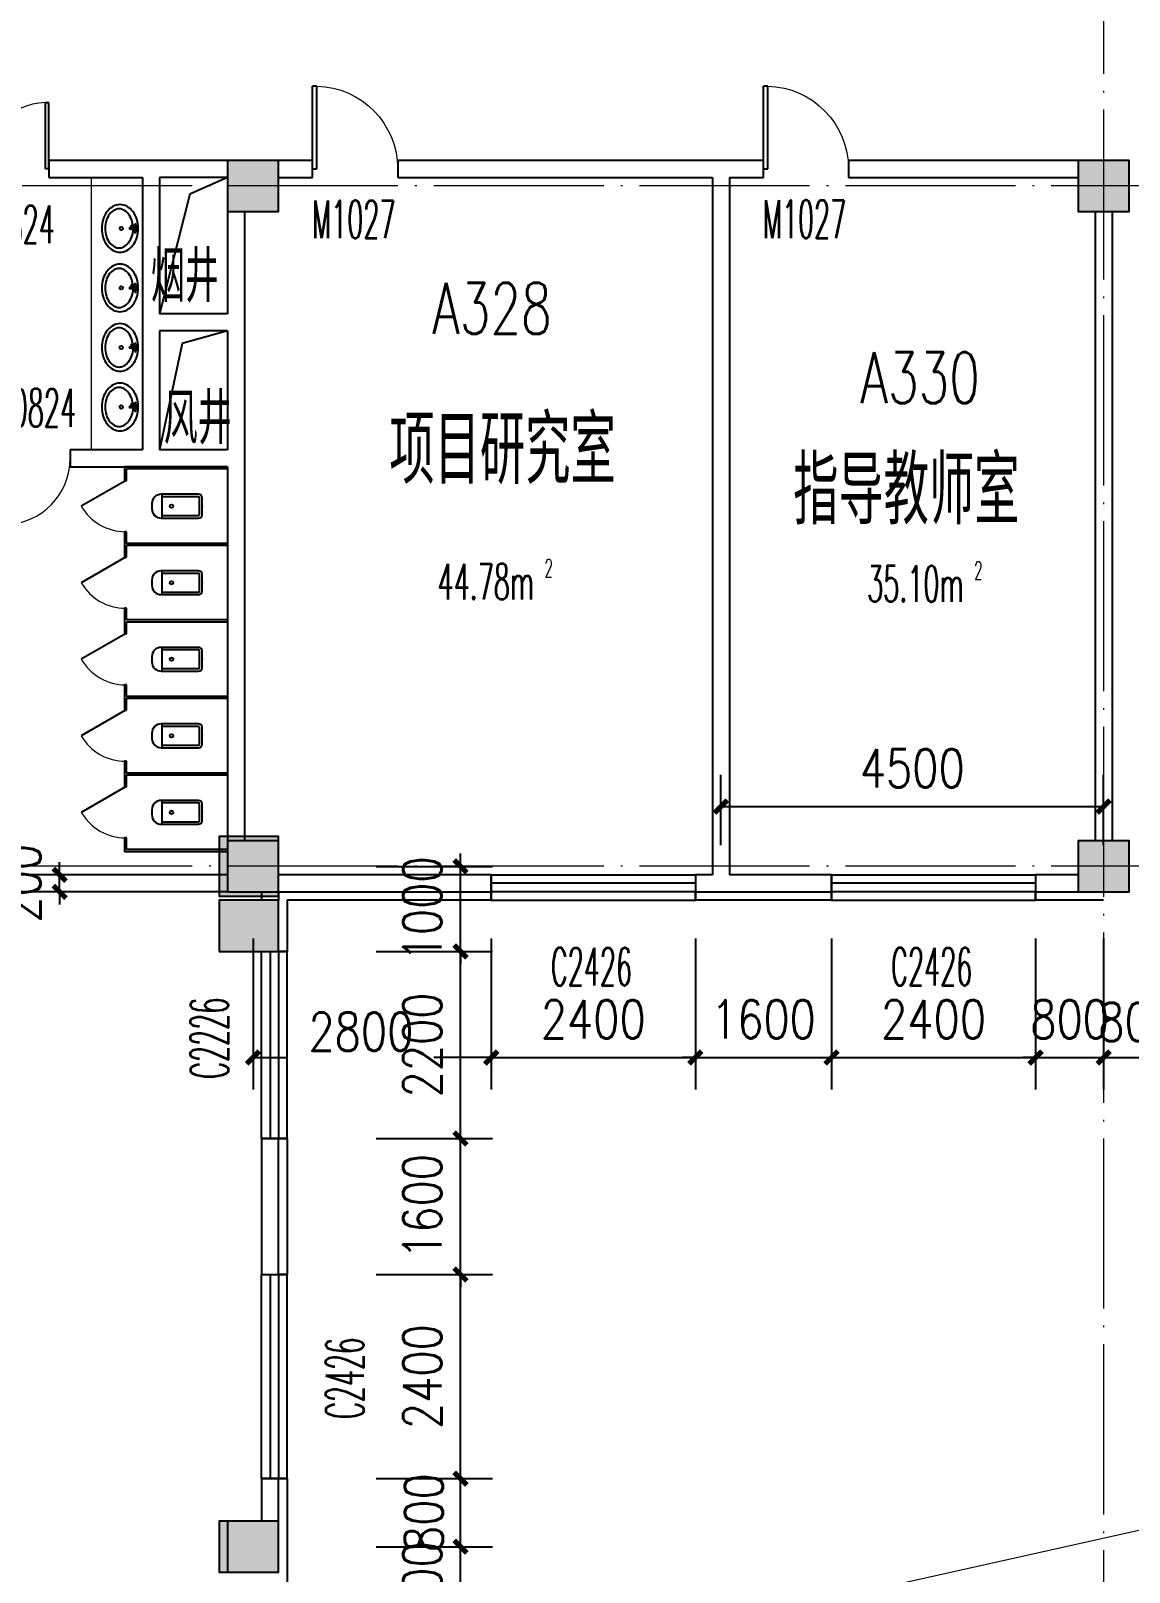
# Model space of a CAD drawing. Extents: x 1417642 to 3570900, y 124798 to 1191112.
# Drawn here: x 1464797 to 1477710, y 461495 to 479620 of the extents above; entities that cross this region are included whole.
import ezdxf

# ---------------------------------------------------------------- set-up
doc = ezdxf.new("R2010")
doc.units = 0
doc.header["$LTSCALE"] = 1000
doc.header["$MEASUREMENT"] = 0
doc.linetypes.add('DOTE', pattern=[2.42, 2, -0.2, 0.02, -0.2])
doc.layers.get('0').update_dxf_attribs({"linetype": 'CONTINUOUS'})
doc.layers.get('Defpoints').update_dxf_attribs({"linetype": 'CONTINUOUS'})
for name, color, linetype in [('colu', 2, 'CONTINUOUS'), ('COLUMN', 9, 'CONTINUOUS'), ('DOTE', 1, 'DOTE'), ('LATRINE', 6, 'CONTINUOUS'), ('LVTRY', 6, 'CONTINUOUS'), ('PUB_DIM', 3, 'CONTINUOUS'), ('PUB_HATCH', 8, 'CONTINUOUS'), ('PUB_TEXT', 40, 'CONTINUOUS'), ('SPACE', 7, 'CONTINUOUS'), ('STAIR', 2, 'CONTINUOUS'), ('SURFACE', 6, 'CONTINUOUS'), ('tiaozheng', 20, 'CONTINUOUS'), ('WALL', 4, 'CONTINUOUS'), ('WINDOW', 2, 'CONTINUOUS'), ('WINDOW_TEXT', 7, 'CONTINUOUS'), ('填充', 252, 'CONTINUOUS'), ('柱填充', 8, 'CONTINUOUS')]:
    doc.layers.add(name, color=color, linetype=linetype)
doc.styles.add('_TCH_SPACE', font='ROMANS', dxfattribs={"width": 0.7, "height": 5, "bigfont": 'Z'})
doc.styles.add('_TCH_WINDOW', font='ROMANS.shx', dxfattribs={"width": 0.7, "height": 400, "bigfont": 'Z.shx'})
doc.styles.add('DIM_FONT', font='SIMPLEX.shx', dxfattribs={"width": 0.8})
doc.styles.add('Z', font='ROMANS', dxfattribs={"width": 0.7, "bigfont": 'Z'})
doc.dimstyles.new('DIMN150', dxfattribs={"dimscale": 1.5, "dimtxt": 300, "dimasz": 100, "dimexe": 250, "dimexo": 300, "dimgap": 150, "dimtad": 1, "dimdec": 0, "dimzin": 0, "dimdsep": 46, "dimtxsty": 'DIM_FONT', "dimblk": 'ARCHTICK', "dimcen": 0.09, "dimdle": 1.5, "dimclrt": 7, "dimazin": 2, "dimtfac": 1, "dimtdec": 0, "dimtix": 1, "dimtmove": 2, "dimatfit": 3, "dimldrblk": 'ARCHTICK', "dimfxl": 1, "dimtolj": 1, "dimtzin": 0, "dimarcsym": 0})

# ---------------------------------------------------------------- blocks, each defined once
blk = doc.blocks.new('896')
at = {"layer": '柱填充'}
h = blk.add_hatch(color=256, dxfattribs=at)
h.paths.add_polyline_path([(1580873, 568265), (1580873, 568965), (1580273, 568965), (1580273, 568265)])
h.paths.add_polyline_path([(1572873, 568265), (1572873, 568965), (1572273, 568965), (1572273, 568265)])
h.paths.add_polyline_path([(1564873, 568265), (1564873, 568965), (1564273, 568965), (1564273, 568265)])
h.paths.add_polyline_path([(1556873, 568265), (1556873, 568965), (1556273, 568965), (1556273, 568265)])
h.paths.add_polyline_path([(1546873, 568265), (1546873, 568965), (1546273, 568965), (1546273, 568265)])
h.paths.add_polyline_path([(1536873, 568265), (1536873, 568965), (1536273, 568965), (1536273, 568265)])
h.paths.add_polyline_path([(1533273, 568265), (1533273, 568965), (1532673, 568965), (1532673, 568265)])
h.paths.add_polyline_path([(1523273, 568365), (1523273, 568965), (1522673, 568965), (1522673, 568365)])
h.paths.add_polyline_path([(1590123, 558965), (1589423, 558965), (1589423, 558365), (1590123, 558365)])
h.paths.add_polyline_path([(1580923, 558365), (1580923, 559065), (1580223, 559065), (1580223, 558365)])
h.paths.add_polyline_path([(1572923, 558365), (1572923, 559065), (1572223, 559065), (1572223, 558365)])
h.paths.add_polyline_path([(1564923, 558365), (1564923, 559065), (1564223, 559065), (1564223, 558365)])
h.paths.add_polyline_path([(1556923, 558365), (1556923, 559065), (1556223, 559065), (1556223, 558365)])
h.paths.add_polyline_path([(1546923, 558365), (1546923, 559065), (1546223, 559065), (1546223, 558365)])
h.paths.add_polyline_path([(1536873, 558365), (1536873, 558965), (1536273, 558965), (1536273, 558365)])
h.paths.add_polyline_path([(1533273, 558365), (1533273, 558965), (1532673, 558965), (1532673, 558365)])
h.paths.add_polyline_path([(1523372, 558965), (1522672, 558965), (1522672, 558365), (1523372, 558365)])
h.paths.add_polyline_path([(1590123, 554765), (1590123, 555365), (1589523, 555365), (1589523, 554765)])
h.paths.add_polyline_path([(1580873, 554765), (1580873, 555365), (1580273, 555365), (1580273, 554765)])
h.paths.add_polyline_path([(1572873, 554765), (1572873, 555365), (1572273, 555365), (1572273, 554765)])
h.paths.add_polyline_path([(1564873, 554765), (1564873, 555365), (1564273, 555365), (1564273, 554765)])
h.paths.add_polyline_path([(1556873, 554765), (1556873, 555365), (1556273, 555365), (1556273, 554765)])
h.paths.add_polyline_path([(1546873, 554765), (1546873, 555365), (1546273, 555365), (1546273, 554765)])
h.paths.add_polyline_path([(1536873, 554765), (1536873, 555365), (1536273, 555365), (1536273, 554765)])
h.paths.add_polyline_path([(1533273, 554765), (1533273, 555365), (1532673, 555365), (1532673, 554765)])
h.paths.add_polyline_path([(1523372, 555365), (1522672, 555365), (1522672, 554765), (1523372, 554765)])
h.paths.add_polyline_path([(1590123, 546765), (1590123, 547365), (1589523, 547365), (1589523, 546765)])
h.paths.add_polyline_path([(1580873, 546765), (1580873, 547365), (1580273, 547365), (1580273, 546765)])
h.paths.add_polyline_path([(1572873, 546765), (1572873, 547365), (1572273, 547365), (1572273, 546765)])
h.paths.add_polyline_path([(1564873, 546765), (1564873, 547365), (1564273, 547365), (1564273, 546765)])
h.paths.add_polyline_path([(1556873, 546765), (1556873, 547365), (1556273, 547365), (1556273, 546765)])
h.paths.add_polyline_path([(1546873, 546715), (1546873, 547415), (1546173, 547415), (1546173, 546715)])
h.paths.add_polyline_path([(1536973, 546715), (1536973, 547415), (1536273, 547415), (1536273, 546715)])
h.paths.add_polyline_path([(1533273, 546715), (1533273, 547415), (1532573, 547415), (1532573, 546715)])
h.paths.add_polyline_path([(1523372, 547365), (1522672, 547365), (1522672, 546765), (1523372, 546765)])
h.paths.add_polyline_path([(1546873, 539365), (1546173, 539365), (1546173, 538765), (1546873, 538765)])
h.paths.add_polyline_path([(1536973, 538715), (1536973, 539415), (1536273, 539415), (1536273, 538715)])
h.paths.add_polyline_path([(1533273, 538715), (1533273, 539415), (1532573, 539415), (1532573, 538715)])
h.paths.add_polyline_path([(1523372, 539365), (1522672, 539365), (1522672, 538765), (1523372, 538765)])
h.paths.add_polyline_path([(1546873, 531365), (1546173, 531365), (1546173, 530765), (1546873, 530765)])
h.paths.add_polyline_path([(1536973, 530715), (1536973, 531415), (1536273, 531415), (1536273, 530715)])
h.paths.add_polyline_path([(1533273, 530715), (1533273, 531415), (1532573, 531415), (1532573, 530715)])
h.paths.add_polyline_path([(1523372, 531365), (1522672, 531365), (1522672, 530765), (1523372, 530765)])
h.paths.add_polyline_path([(1546873, 523365), (1546173, 523365), (1546173, 522765), (1546873, 522765)])
h.paths.add_polyline_path([(1536973, 522715), (1536973, 523415), (1536273, 523415), (1536273, 522715)])
h.paths.add_polyline_path([(1533273, 522715), (1533273, 523415), (1532573, 523415), (1532573, 522715)])
h.paths.add_polyline_path([(1523372, 523365), (1522672, 523365), (1522672, 522765), (1523372, 522765)])
h.paths.add_polyline_path([(1546873, 515365), (1546173, 515365), (1546173, 514765), (1546873, 514765)])
h.paths.add_polyline_path([(1536973, 514715), (1536973, 515415), (1536273, 515415), (1536273, 514715)])
h.paths.add_polyline_path([(1533273, 514715), (1533273, 515415), (1532573, 515415), (1532573, 514715)])
h.paths.add_polyline_path([(1523372, 515365), (1522672, 515365), (1522672, 514765), (1523372, 514765)])
h.paths.add_polyline_path([(1546873, 507365), (1546173, 507365), (1546173, 506765), (1546873, 506765)])
h.paths.add_polyline_path([(1536973, 506715), (1536973, 507415), (1536273, 507415), (1536273, 506715)])
h.paths.add_polyline_path([(1533273, 506715), (1533273, 507415), (1532573, 507415), (1532573, 506715)])
h.paths.add_polyline_path([(1523372, 507365), (1522672, 507365), (1522672, 506765), (1523372, 506765)])
h.paths.add_polyline_path([(1546873, 499365), (1546173, 499365), (1546173, 498765), (1546873, 498765)])
h.paths.add_polyline_path([(1536973, 498715), (1536973, 499415), (1536273, 499415), (1536273, 498715)])
h.paths.add_polyline_path([(1533273, 498715), (1533273, 499415), (1532573, 499415), (1532573, 498715)])
h.paths.add_polyline_path([(1523372, 499365), (1522672, 499365), (1522672, 498765), (1523372, 498765)])
h.paths.add_polyline_path([(1546873, 490765), (1546873, 491365), (1546273, 491365), (1546273, 490765)])
h.paths.add_polyline_path([(1536873, 490765), (1536873, 491365), (1536273, 491365), (1536273, 490765)])
h.paths.add_polyline_path([(1533273, 490765), (1533273, 491365), (1532673, 491365), (1532673, 490765)])
h.paths.add_polyline_path([(1523273, 490765), (1523273, 491365), (1522673, 491365), (1522673, 490765)])
at = {"layer": 'colu'}
for points in [[(1546873, 554765), (1546873, 555365), (1546273, 555365), (1546273, 554765)], [(1556873, 554765), (1556873, 555365), (1556273, 555365), (1556273, 554765)], [(1546873, 546715), (1546873, 547415), (1546173, 547415), (1546173, 546715)], [(1556873, 546765), (1556873, 547365), (1556273, 547365), (1556273, 546765)], [(1546873, 539365), (1546173, 539365), (1546173, 538765), (1546873, 538765)]]:
    blk.add_lwpolyline(points, close=True, dxfattribs=at)
blk = doc.blocks.new('_ArchTick')
at = {"color": 0, "linetype": 'ByBlock', "const_width": 0.4}
blk.add_lwpolyline([(-0.5, -0.5), (0.5, 0.5)], dxfattribs=at)
blk = doc.blocks.new('*D1549')
at = {"layer": 'Defpoints', "color": 0}
for p in [(1465136, 469695), (1465579, 469695), (1465579, 469495)]:
    blk.add_point(p, dxfattribs=at)
at = {"layer": 'PUB_DIM', "color": 0, "lineweight": -2}
for p, q in [((1465136, 469695), (1465136, 469845)), ((1465129, 469695), (1464761, 469695)), ((1465136, 469495), (1465136, 469695)), ((1465129, 469495), (1464761, 469495)), ((1465136, 469495), (1465136, 469345))]:
    blk.add_line(p, q, dxfattribs=at)
at = {"layer": 'PUB_DIM', "color": 0, "lineweight": -2, "xscale": 150, "yscale": 150, "zscale": 150}
for p, rotation in [((1465136, 469695), 270), ((1465136, 469495), 90)]:
    blk.add_blockref('_ArchTick', p, dxfattribs=dict(at, rotation=rotation))
at = {"layer": 'PUB_DIM', "color": 7, "insert": (1464686, 469595), "char_height": 450, "attachment_point": 5, "rotation": 90, "style": 'DIM_FONT'}
blk.add_mtext('\\A1;200', dxfattribs=at)
blk = doc.blocks.new('*D1995')
at = {"layer": 'Defpoints', "color": 0}
for p in [(1468409, 461795), (1469849, 461795), (1468409, 460995)]:
    blk.add_point(p, dxfattribs=at)
at = {"layer": 'PUB_DIM', "color": 0, "lineweight": -2}
for p, q in [((1469849, 461795), (1469849, 461945)), ((1468859, 461795), (1470224, 461795)), ((1469849, 460995), (1469849, 461795)), ((1468859, 460995), (1470224, 460995)), ((1469849, 460995), (1469849, 460845))]:
    blk.add_line(p, q, dxfattribs=at)
at = {"layer": 'PUB_DIM', "color": 0, "lineweight": -2, "xscale": 150, "yscale": 150, "zscale": 150}
for p, rotation in [((1469849, 461795), 270), ((1469849, 460995), 90)]:
    blk.add_blockref('_ArchTick', p, dxfattribs=dict(at, rotation=rotation))
at = {"layer": 'PUB_DIM', "color": 7, "insert": (1469399, 461395), "char_height": 450, "attachment_point": 5, "rotation": 90, "style": 'DIM_FONT'}
blk.add_mtext('\\A1;800', dxfattribs=at)
blk = doc.blocks.new('*D1996')
at = {"layer": 'Defpoints', "color": 0}
for p in [(1468409, 462595), (1469849, 462595), (1468409, 461795)]:
    blk.add_point(p, dxfattribs=at)
at = {"layer": 'PUB_DIM', "color": 0, "lineweight": -2}
for p, q in [((1468859, 462595), (1470224, 462595)), ((1469849, 461793), (1469849, 462598)), ((1468859, 461795), (1470224, 461795))]:
    blk.add_line(p, q, dxfattribs=at)
at = {"layer": 'PUB_DIM', "color": 0, "lineweight": -2, "xscale": 150, "yscale": 150, "zscale": 150}
for p, rotation in [((1469849, 462595), 90), ((1469849, 461795), 270)]:
    blk.add_blockref('_ArchTick', p, dxfattribs=dict(at, rotation=rotation))
at = {"layer": 'PUB_DIM', "color": 7, "insert": (1469418, 462195), "char_height": 450, "attachment_point": 5, "rotation": 90, "style": 'DIM_FONT'}
blk.add_mtext('\\A1;800', dxfattribs=at)
blk = doc.blocks.new('*D1997')
at = {"layer": 'Defpoints', "color": 0}
for p in [(1468409, 464995), (1469849, 464995), (1468409, 462595)]:
    blk.add_point(p, dxfattribs=at)
at = {"layer": 'PUB_DIM', "color": 0, "lineweight": -2}
for p, q in [((1468859, 464995), (1470224, 464995)), ((1469849, 462593), (1469849, 464998)), ((1468859, 462595), (1470224, 462595))]:
    blk.add_line(p, q, dxfattribs=at)
at = {"layer": 'PUB_DIM', "color": 0, "lineweight": -2, "xscale": 150, "yscale": 150, "zscale": 150}
for p, rotation in [((1469849, 464995), 90), ((1469849, 462595), 270)]:
    blk.add_blockref('_ArchTick', p, dxfattribs=dict(at, rotation=rotation))
at = {"layer": 'PUB_DIM', "color": 7, "insert": (1469399, 463795), "char_height": 450, "attachment_point": 5, "rotation": 90, "style": 'DIM_FONT'}
blk.add_mtext('\\A1;2400', dxfattribs=at)
blk = doc.blocks.new('*D1998')
at = {"layer": 'Defpoints', "color": 0}
for p in [(1468409, 466595), (1469849, 466595), (1468409, 464995)]:
    blk.add_point(p, dxfattribs=at)
at = {"layer": 'PUB_DIM', "color": 0, "lineweight": -2}
for p, q in [((1469849, 466595), (1469849, 466745)), ((1468859, 466595), (1470224, 466595)), ((1469849, 464995), (1469849, 466595)), ((1468859, 464995), (1470224, 464995)), ((1469849, 464995), (1469849, 464845))]:
    blk.add_line(p, q, dxfattribs=at)
at = {"layer": 'PUB_DIM', "color": 0, "lineweight": -2, "xscale": 150, "yscale": 150, "zscale": 150}
for p, rotation in [((1469849, 466595), 270), ((1469849, 464995), 90)]:
    blk.add_blockref('_ArchTick', p, dxfattribs=dict(at, rotation=rotation))
at = {"layer": 'PUB_DIM', "color": 7, "insert": (1469399, 465795), "char_height": 450, "attachment_point": 5, "rotation": 90, "style": 'DIM_FONT'}
blk.add_mtext('\\A1;1600', dxfattribs=at)
blk = doc.blocks.new('*D1999')
at = {"layer": 'Defpoints', "color": 0}
for p in [(1468409, 468795), (1469849, 468795), (1468409, 466595)]:
    blk.add_point(p, dxfattribs=at)
at = {"layer": 'PUB_DIM', "color": 0, "lineweight": -2}
for p, q in [((1468859, 468795), (1470224, 468795)), ((1469849, 466593), (1469849, 468798)), ((1468859, 466595), (1470224, 466595))]:
    blk.add_line(p, q, dxfattribs=at)
at = {"layer": 'PUB_DIM', "color": 0, "lineweight": -2, "xscale": 150, "yscale": 150, "zscale": 150}
for p, rotation in [((1469849, 468795), 90), ((1469849, 466595), 270)]:
    blk.add_blockref('_ArchTick', p, dxfattribs=dict(at, rotation=rotation))
at = {"layer": 'PUB_DIM', "color": 7, "insert": (1469399, 467695), "char_height": 450, "attachment_point": 5, "rotation": 90, "style": 'DIM_FONT'}
blk.add_mtext('\\A1;2200', dxfattribs=at)
blk = doc.blocks.new('*D2000')
at = {"layer": 'Defpoints', "color": 0}
for p in [(1468409, 469795), (1469849, 469795), (1468409, 468795)]:
    blk.add_point(p, dxfattribs=at)
at = {"layer": 'PUB_DIM', "color": 0, "lineweight": -2}
for p, q in [((1468859, 469795), (1470224, 469795)), ((1469849, 469795), (1469849, 469945)), ((1469849, 468795), (1469849, 469795)), ((1468859, 468795), (1470224, 468795)), ((1469849, 468795), (1469849, 468645))]:
    blk.add_line(p, q, dxfattribs=at)
at = {"layer": 'PUB_DIM', "color": 0, "lineweight": -2, "xscale": 150, "yscale": 150, "zscale": 150}
for p, rotation in [((1469849, 469795), 270), ((1469849, 468795), 90)]:
    blk.add_blockref('_ArchTick', p, dxfattribs=dict(at, rotation=rotation))
at = {"layer": 'PUB_DIM', "color": 7, "insert": (1469399, 469295), "char_height": 450, "attachment_point": 5, "rotation": 90, "style": 'DIM_FONT'}
blk.add_mtext('\\A1;1000', dxfattribs=at)
blk = doc.blocks.new('*D2001')
at = {"layer": 'Defpoints', "color": 0}
for p in [(1467410, 469395), (1470210, 469395), (1470210, 467547)]:
    blk.add_point(p, dxfattribs=at)
at = {"layer": 'PUB_DIM', "color": 0, "lineweight": -2}
for p, q in [((1467410, 468945), (1467410, 467172)), ((1470210, 468945), (1470210, 467172)), ((1467408, 467547), (1467819, 467547)), ((1470213, 467547), (1469537, 467547))]:
    blk.add_line(p, q, dxfattribs=at)
at = {"layer": 'PUB_DIM', "color": 0, "lineweight": -2, "xscale": 150, "yscale": 150, "zscale": 150, "rotation": 180}
blk.add_blockref('_ArchTick', (1467410, 467547), dxfattribs=at)
at = {"layer": 'PUB_DIM', "color": 0, "lineweight": -2, "xscale": 150, "yscale": 150, "zscale": 150}
blk.add_blockref('_ArchTick', (1470210, 467547), dxfattribs=at)
at = {"layer": 'PUB_DIM', "color": 7, "insert": (1468678, 467851), "char_height": 450, "attachment_point": 5, "style": 'DIM_FONT'}
blk.add_mtext('\\A1;2800', dxfattribs=at)
blk = doc.blocks.new('*D2002')
at = {"layer": 'Defpoints', "color": 0}
for p in [(1470210, 469395), (1472610, 469395), (1472610, 467547)]:
    blk.add_point(p, dxfattribs=at)
at = {"layer": 'PUB_DIM', "color": 0, "lineweight": -2}
for p, q in [((1470210, 468945), (1470210, 467172)), ((1472610, 468945), (1472610, 467172)), ((1470208, 467547), (1472613, 467547))]:
    blk.add_line(p, q, dxfattribs=at)
at = {"layer": 'PUB_DIM', "color": 0, "lineweight": -2, "xscale": 150, "yscale": 150, "zscale": 150, "rotation": 180}
blk.add_blockref('_ArchTick', (1470210, 467547), dxfattribs=at)
at = {"layer": 'PUB_DIM', "color": 0, "lineweight": -2, "xscale": 150, "yscale": 150, "zscale": 150}
blk.add_blockref('_ArchTick', (1472610, 467547), dxfattribs=at)
at = {"layer": 'PUB_DIM', "color": 7, "insert": (1471410, 467997), "char_height": 450, "attachment_point": 5, "style": 'DIM_FONT'}
blk.add_mtext('\\A1;2400', dxfattribs=at)
blk = doc.blocks.new('*D2003')
at = {"layer": 'Defpoints', "color": 0}
for p in [(1472610, 469395), (1474210, 469395), (1474210, 467547)]:
    blk.add_point(p, dxfattribs=at)
at = {"layer": 'PUB_DIM', "color": 0, "lineweight": -2}
for p, q in [((1472610, 468945), (1472610, 467172)), ((1474210, 468945), (1474210, 467172)), ((1472610, 467547), (1472460, 467547)), ((1472610, 467547), (1474210, 467547)), ((1474210, 467547), (1474360, 467547))]:
    blk.add_line(p, q, dxfattribs=at)
at = {"layer": 'PUB_DIM', "color": 0, "lineweight": -2, "xscale": 150, "yscale": 150, "zscale": 150}
blk.add_blockref('_ArchTick', (1472610, 467547), dxfattribs=at)
at = {"layer": 'PUB_DIM', "color": 0, "lineweight": -2, "xscale": 150, "yscale": 150, "zscale": 150, "rotation": 180}
blk.add_blockref('_ArchTick', (1474210, 467547), dxfattribs=at)
at = {"layer": 'PUB_DIM', "color": 7, "insert": (1473410, 467997), "char_height": 450, "attachment_point": 5, "style": 'DIM_FONT'}
blk.add_mtext('\\A1;1600', dxfattribs=at)
blk = doc.blocks.new('*D2004')
at = {"layer": 'Defpoints', "color": 0}
for p in [(1474210, 469395), (1476610, 469395), (1476610, 467547)]:
    blk.add_point(p, dxfattribs=at)
at = {"layer": 'PUB_DIM', "color": 0, "lineweight": -2}
for p, q in [((1474210, 468945), (1474210, 467172)), ((1476610, 468945), (1476610, 467172)), ((1474208, 467547), (1476613, 467547))]:
    blk.add_line(p, q, dxfattribs=at)
at = {"layer": 'PUB_DIM', "color": 0, "lineweight": -2, "xscale": 150, "yscale": 150, "zscale": 150, "rotation": 180}
blk.add_blockref('_ArchTick', (1474210, 467547), dxfattribs=at)
at = {"layer": 'PUB_DIM', "color": 0, "lineweight": -2, "xscale": 150, "yscale": 150, "zscale": 150}
blk.add_blockref('_ArchTick', (1476610, 467547), dxfattribs=at)
at = {"layer": 'PUB_DIM', "color": 7, "insert": (1475410, 467997), "char_height": 450, "attachment_point": 5, "style": 'DIM_FONT'}
blk.add_mtext('\\A1;2400', dxfattribs=at)
blk = doc.blocks.new('*D2005')
at = {"layer": 'Defpoints', "color": 0}
for p in [(1476610, 469395), (1477410, 469395), (1477410, 467547)]:
    blk.add_point(p, dxfattribs=at)
at = {"layer": 'PUB_DIM', "color": 0, "lineweight": -2}
for p, q in [((1476610, 468945), (1476610, 467172)), ((1477410, 468945), (1477410, 467172)), ((1476610, 467547), (1476460, 467547)), ((1476610, 467547), (1477410, 467547)), ((1477410, 467547), (1477560, 467547))]:
    blk.add_line(p, q, dxfattribs=at)
at = {"layer": 'PUB_DIM', "color": 0, "lineweight": -2, "xscale": 150, "yscale": 150, "zscale": 150}
blk.add_blockref('_ArchTick', (1476610, 467547), dxfattribs=at)
at = {"layer": 'PUB_DIM', "color": 0, "lineweight": -2, "xscale": 150, "yscale": 150, "zscale": 150, "rotation": 180}
blk.add_blockref('_ArchTick', (1477410, 467547), dxfattribs=at)
at = {"layer": 'PUB_DIM', "color": 7, "insert": (1477010, 467997), "char_height": 450, "attachment_point": 5, "style": 'DIM_FONT'}
blk.add_mtext('\\A1;800', dxfattribs=at)
blk = doc.blocks.new('*D2006')
at = {"layer": 'Defpoints', "color": 0}
for p in [(1477410, 469395), (1478210, 469395), (1478210, 467547)]:
    blk.add_point(p, dxfattribs=at)
at = {"layer": 'PUB_DIM', "color": 0, "lineweight": -2}
for p, q in [((1477410, 468945), (1477410, 467172)), ((1478210, 468945), (1478210, 467172)), ((1477408, 467547), (1478213, 467547))]:
    blk.add_line(p, q, dxfattribs=at)
at = {"layer": 'PUB_DIM', "color": 0, "lineweight": -2, "xscale": 150, "yscale": 150, "zscale": 150, "rotation": 180}
blk.add_blockref('_ArchTick', (1477410, 467547), dxfattribs=at)
at = {"layer": 'PUB_DIM', "color": 0, "lineweight": -2, "xscale": 150, "yscale": 150, "zscale": 150}
blk.add_blockref('_ArchTick', (1478210, 467547), dxfattribs=at)
at = {"layer": 'PUB_DIM', "color": 7, "insert": (1477810, 467965), "char_height": 450, "attachment_point": 5, "style": 'DIM_FONT'}
blk.add_mtext('\\A1;800', dxfattribs=at)
blk = doc.blocks.new('*D2300')
at = {"layer": 'Defpoints', "color": 0}
for p in [(1477410, 470498), (1472910, 469595), (1477410, 469595)]:
    blk.add_point(p, dxfattribs=at)
at = {"layer": 'PUB_DIM', "color": 0, "lineweight": -2}
for p, q in [((1472910, 470045), (1472910, 470873)), ((1477410, 470045), (1477410, 470873)), ((1472908, 470498), (1477413, 470498))]:
    blk.add_line(p, q, dxfattribs=at)
at = {"layer": 'PUB_DIM', "color": 0, "lineweight": -2, "xscale": 150, "yscale": 150, "zscale": 150, "rotation": 180}
blk.add_blockref('_ArchTick', (1472910, 470498), dxfattribs=at)
at = {"layer": 'PUB_DIM', "color": 0, "lineweight": -2, "xscale": 150, "yscale": 150, "zscale": 150}
blk.add_blockref('_ArchTick', (1477410, 470498), dxfattribs=at)
at = {"layer": 'PUB_DIM', "color": 7, "insert": (1475160, 470948), "char_height": 450, "attachment_point": 5, "style": 'DIM_FONT'}
blk.add_mtext('\\A1;4500', dxfattribs=at)
blk = doc.blocks.new('_FZH')
blk.add_lwpolyline([(-0.5, -0.5), (0.5, -0.5), (0.5, 0.5), (-0.5, 0.5)], close=True)
at = {"layer": 'PUB_HATCH'}
blk.add_solid([(-0.5, -0.5), (0.5, -0.5), (-0.5, 0.5), (0.5, 0.5)], dxfattribs=at)
blk = doc.blocks.new('$TCHSYS$WIN2D')
for p, q in [((-0.5, 0.5), (0.5, 0.5)), ((-0.5, 0.5), (-0.5, -0.5)), ((0.5, 0.5), (0.5, -0.5)), ((0.5, 0.1667), (-0.5, 0.1667)), ((0.5, -0.1667), (-0.5, -0.1667)), ((-0.5, -0.5), (0.5, -0.5))]:
    blk.add_line(p, q)
blk = doc.blocks.new('$DorLib2D$00000001')
for p, q in [((0.45, 0.975), (0.5, 0.975)), ((0.45, 0), (0.45, 0.975)), ((0.5, 0), (0.5, 0.975)), ((0.5, 0), (0.45, 0))]:
    blk.add_line(p, q)
at = {"lineweight": 13}
blk.add_arc((0.475, 0), 0.975, 91.4693, 180, dxfattribs=at)
blk = doc.blocks.new('$lvtry$00000200')
for p, q in [((-140, -40, 0), (-140, -480, 0)), ((-110, -40, 0), (-110, -470, 0)), ((100, 0, 0), (-100, 0, 0)), ((100, -30, 0), (-100, -30, 0)), ((110, -470, 0), (110, -40, 0)), ((140, -480, 0), (140, -40, 0)), ((140, -470, 0), (-140, -470, 0)), ((-30, -590, 0), (30, -590, 0))]:
    blk.add_line(p, q)
blk.add_circle((0, -359, 0), 20)
for centre, radius, start, end in [((-100, -40, 0), 40, 90, 180), ((-100, -40, 0), 10, 90, 180), ((100, -40, 0), 40, 0, 90), ((100, -40, 0), 10, 0, 90), ((-30, -480, 0), 110, 180, 270), ((30, -480, 0), 110, 270, 0)]:
    blk.add_arc(centre, radius, start, end)
blk.add_point((0, 0))
blk = doc.blocks.new('$TCHSYS$APDOOR2D')
blk.add_line((0.5, 0), (0, 0.866))
at = {"lineweight": 13}
blk.add_arc((0.5, 0), 1, 120, 180, dxfattribs=at)
blk = doc.blocks.new('$lvtry$00000193')
for p, q in [((-17, -43, 0), (-17, -33, 0)), ((17, -43, 0), (17, -33, 0))]:
    blk.add_line(p, q)
at = {"elevation": 0}
blk.add_lwpolyline([(280, -215, 0.12431), (260, -136, 0.105707), (198, -63, 0.086941), (110, -17, 0.077137), (0, 0, 0.077137), (-110, -17, 0.086941), (-198, -63, 0.105707), (-260, -136, 0.12431), (-280, -215, 0.12431), (-260, -294, 0.105707), (-198, -367, 0.086941), (-110, -413, 0.077137), (0, -430, 0.077137), (110, -413, 0.086941), (198, -367, 0.105707), (260, -294, 0.12431)], format="xyb", close=True, dxfattribs=at)
blk.add_lwpolyline([(-25, -61, 0.056876), (-95, -75, 0.086941), (-168, -113, 0.105707), (-216, -170, 0.12431), (-230, -225, 0.12431), (-216, -280, 0.105707), (-168, -337, 0.086941), (-95, -375, 0.077137), (0, -390, 0.077137), (95, -375, 0.086941), (168, -337, 0.105707), (216, -280, 0.12431), (230, -225, 0.12431), (216, -170, 0.105707), (168, -113, 0.086941), (95, -75, 0.06676), (13, -60, 0.06676)], format="xyb", dxfattribs=at)
for centre, radius in [((0, -200, 0), 20), ((0, -43, 0), 16.7)]:
    blk.add_circle(centre, radius)
for centre, radius, start, end in [((-40, -34, 0), 10.1, 106.6096, 258.1648), ((-64, 234, 0), 259, 274.7069, 282.3732), ((-75, -213, 0), 173, 71.36, 79.1873), ((-29, -80, 0), 6.77, 155.344, 308.3224), ((-171, 19, 0), 166, 324.8411, 338.1337), ((-171, 19, 0), 170, 324.8411, 331.3523), ((-29, -80, 0), 3.37, 155.344, 308.3224), ((100, -194, 0), 170, 132.3141, 138.8253), ((100, -194, 0), 166, 125.5327, 138.8253), ((-12, -58, 0), 10.6, 201.8924, 261.774), ((0, -33, 0), 16.7, 0, 180), ((-381, -115, 0), 372, 2.3982, 6.7627), ((0, -96, 0), 9.9, 201.7837, 338.2163), ((64, 234, 0), 259, 257.6268, 265.2931), ((381, -115, 0), 372, 170.1008, 177.6018), ((75, -213, 0), 173, 100.8127, 110.4191), ((40, -34, 0), 10.1, 281.8352, 73.3904)]:
    blk.add_arc(centre, radius, start, end)
blk.add_point((0, -33, 0))

msp = doc.modelspace()

# ---------------------------------------------------------------- linework, layer by layer
at = {"layer": 'DOTE', "lineweight": 0}
for points in [[(1477410.3, 495635.3), (1477410.3, 385594.9)], [(1597373.8, 477795.5), (1432083.9, 477795.5)], [(1597373.8, 469795.5), (1432083.9, 469795.5)], [(1597373.8, 469795.5), (1432083.9, 469795.5)]]:
    msp.add_lwpolyline(points, dxfattribs=at)
at = {"layer": 'LATRINE'}
for p, q in [((1467110.3, 474492.5), (1465897.8, 474492.5)), ((1465897.8, 474492.5), (1465897.8, 474330)), ((1465897.8, 474330), (1465922.8, 474330)), ((1467110.3, 474467.5), (1465922.8, 474467.5)), ((1465922.8, 474330), (1465922.8, 474467.5)), ((1467110.3, 474467.5), (1467110.3, 474492.5)), ((1465922.8, 473730), (1465897.8, 473730)), ((1465897.8, 473730), (1465897.8, 473580)), ((1465922.8, 473592.5), (1465922.8, 473730)), ((1467110.3, 473592.5), (1465922.8, 473592.5)), ((1467110.3, 473567.5), (1467110.3, 473592.5)), ((1465897.8, 473580), (1465897.8, 473430)), ((1465897.8, 473430), (1465922.8, 473430)), ((1467110.3, 473567.5), (1465922.8, 473567.5)), ((1465922.8, 473430), (1465922.8, 473567.5)), ((1465922.8, 472830), (1465897.8, 472830)), ((1465897.8, 472830), (1465897.8, 472680)), ((1465922.8, 472692.5), (1465922.8, 472830)), ((1467110.3, 472692.5), (1465922.8, 472692.5)), ((1467110.3, 472667.5), (1467110.3, 472692.5)), ((1465897.8, 472680), (1465897.8, 472530)), ((1465897.8, 472530), (1465922.8, 472530)), ((1467110.3, 472667.5), (1465922.8, 472667.5)), ((1465922.8, 472530), (1465922.8, 472667.5)), ((1465922.8, 471930), (1465897.8, 471930)), ((1465897.8, 471930), (1465897.8, 471780)), ((1465897.8, 471780), (1465897.8, 471630)), ((1465922.8, 471792.5), (1465922.8, 471930)), ((1467110.3, 471792.5), (1465922.8, 471792.5)), ((1467110.3, 471767.5), (1467110.3, 471792.5)), ((1465897.8, 471630), (1465922.8, 471630)), ((1467110.3, 471767.5), (1465922.8, 471767.5)), ((1465922.8, 471630), (1465922.8, 471767.5)), ((1465922.8, 471030), (1465897.8, 471030)), ((1465897.8, 471030), (1465897.8, 470880)), ((1465897.8, 470880), (1465897.8, 470730)), ((1465922.8, 470892.5), (1465922.8, 471030)), ((1467110.3, 470892.5), (1465922.8, 470892.5)), ((1467110.3, 470867.5), (1467110.3, 470892.5)), ((1465897.8, 470730), (1465922.8, 470730)), ((1467110.3, 470867.5), (1465922.8, 470867.5)), ((1465922.8, 470730), (1465922.8, 470867.5)), ((1465922.8, 470130), (1465897.8, 470130)), ((1465897.8, 470130), (1465897.8, 469967.5)), ((1467110.3, 469967.5), (1465897.8, 469967.5)), ((1465922.8, 469992.5), (1465922.8, 470130)), ((1467110.3, 469992.5), (1465922.8, 469992.5))]:
    msp.add_line(p, q, dxfattribs=at)
at = {"layer": 'LATRINE', "lineweight": 0}
msp.add_lwpolyline([(1465510.3, 474692.5), (1465510.3, 477895.5)], dxfattribs=at)
at = {"layer": 'STAIR', "lineweight": 0}
msp.add_lwpolyline([(1467810.8, 412795.5), (1473366, 460995.5), (1511010.3, 469395.5)], dxfattribs=at)
at = {"layer": 'SURFACE'}
for p, q in [((1470210.3, 469395.5), (1470210.3, 469495.5)), ((1472610.3, 469395.5), (1472610.3, 469495.5)), ((1474210.3, 469395.5), (1474210.3, 469495.5)), ((1476610.3, 469395.5), (1476610.3, 469495.5)), ((1467810.3, 469395.5), (1467810.3, 469095.5)), ((1470210.3, 469395.5), (1467810.3, 469395.5)), ((1472910.3, 469395.5), (1472610.3, 469395.5)), ((1474210.3, 469395.5), (1472910.3, 469395.5)), ((1477410.3, 469395.5), (1476610.3, 469395.5)), ((1467810.3, 469095.5), (1467810.3, 468795.5)), ((1467810.3, 468795.5), (1467710.3, 468795.5)), ((1467810.3, 466595.5), (1467710.3, 466595.5)), ((1467810.3, 466595.5), (1467810.3, 464995.5)), ((1467810.3, 464995.5), (1467710.3, 464995.5)), ((1467810.3, 462595.5), (1467710.3, 462595.5)), ((1467810.3, 462595.5), (1467810.3, 461795.5)), ((1467810.3, 461795.5), (1467810.3, 460995.5))]:
    msp.add_line(p, q, dxfattribs=at)
at = {"layer": 'tiaozheng', "color": 2}
for p, q in [((1467110.3, 477895.5), (1466667.4, 477701)), ((1466667.4, 477701), (1466310.3, 476292.5)), ((1467110.3, 476092.5), (1466575.4, 475942.6)), ((1466575.4, 475942.6), (1466310.3, 474692.5))]:
    msp.add_line(p, q, dxfattribs=at)
at = {"layer": 'WALL'}
for p, q in [((1466210.3, 478095.5), (1465010.3, 478095.5)), ((1465010.3, 478095.5), (1465010.3, 477895.5)), ((1467110.3, 478095.5), (1466210.3, 478095.5)), ((1468110.3, 478095.5), (1467710.3, 478095.5)), ((1468110.3, 477895.5), (1468110.3, 478095.5)), ((1472910.3, 478095.5), (1469110.3, 478095.5)), ((1469110.3, 478095.5), (1469110.3, 477895.5)), ((1473410.3, 478095.5), (1472910.3, 478095.5)), ((1473410.3, 477895.5), (1473410.3, 478095.5)), ((1477110.3, 478095.5), (1474410.3, 478095.5)), ((1474410.3, 478095.5), (1474410.3, 477895.5)), ((1465010.3, 477895.5), (1466110.3, 477895.5)), ((1466110.3, 477895.5), (1466110.3, 476192.5)), ((1466310.3, 477895.5), (1466310.3, 476292.5)), ((1467110.3, 477895.5), (1466310.3, 477895.5)), ((1467710.3, 477895.5), (1468110.3, 477895.5)), ((1469110.3, 477895.5), (1472810.3, 477895.5)), ((1472810.3, 477895.5), (1472810.3, 469695.5)), ((1473010.3, 477895.5), (1473410.3, 477895.5)), ((1473010.3, 477895.5), (1473010.3, 469695.5)), ((1474410.3, 477895.5), (1477110.3, 477895.5)), ((1467110.3, 477495.5), (1467110.3, 476292.5)), ((1467310.3, 477495.5), (1467310.3, 476192.5)), ((1477310.3, 477495.5), (1477310.3, 470095.5)), ((1477510.3, 477495.5), (1477510.3, 470095.5)), ((1466110.3, 476192.5), (1466110.3, 474692.5)), ((1467110.3, 476292.5), (1466310.3, 476292.5)), ((1467310.3, 476192.5), (1467310.3, 474592.5)), ((1467110.3, 476092.5), (1466310.3, 476092.5)), ((1466310.3, 476092.5), (1466310.3, 474692.5)), ((1467110.3, 476092.5), (1467110.3, 474692.5)), ((1466110.3, 474692.5), (1465260.3, 474692.5)), ((1465260.3, 474692.5), (1465260.3, 474492.5)), ((1467110.3, 474692.5), (1466310.3, 474692.5)), ((1467310.3, 474592.5), (1467310.3, 470095.5)), ((1465260.3, 474492.5), (1466210.3, 474492.5)), ((1467110.3, 474492.5), (1466210.3, 474492.5)), ((1467110.3, 474492.5), (1467110.3, 470095.5)), ((1467110.3, 469695.5), (1462610.3, 469695.5)), ((1470210.3, 469695.5), (1467710.3, 469695.5)), ((1470210.3, 469495.5), (1470210.3, 469695.5)), ((1472810.3, 469695.5), (1472610.3, 469695.5)), ((1472610.3, 469695.5), (1472610.3, 469495.5)), ((1474210.3, 469695.5), (1473010.3, 469695.5)), ((1474210.3, 469495.5), (1474210.3, 469695.5)), ((1477110.3, 469695.5), (1476610.3, 469695.5)), ((1476610.3, 469695.5), (1476610.3, 469495.5)), ((1467110.3, 469495.5), (1462510.3, 469495.5)), ((1467510.3, 469495.5), (1467510.3, 469395.5)), ((1467710.3, 469495.5), (1467710.3, 469395.5)), ((1467710.3, 469495.5), (1470210.3, 469495.5)), ((1472610.3, 469495.5), (1472910.3, 469495.5)), ((1472910.3, 469495.5), (1474210.3, 469495.5)), ((1476610.3, 469495.5), (1477110.3, 469495.5)), ((1467510.3, 466595.5), (1467510.3, 464995.5)), ((1467710.3, 466595.5), (1467510.3, 466595.5)), ((1467710.3, 464995.5), (1467710.3, 466595.5)), ((1467510.3, 464995.5), (1467710.3, 464995.5)), ((1467710.3, 462595.5), (1467510.3, 462595.5)), ((1467510.3, 462595.5), (1467510.3, 462095.5)), ((1467710.3, 462095.5), (1467710.3, 462595.5))]:
    msp.add_line(p, q, dxfattribs=at)

# ---------------------------------------------------------------- block references
at = {"layer": 'COLUMN', "lineweight": 0, "xscale": 600, "yscale": 600, "zscale": 600}
for p in [(1467410.3, 477795.5), (1477410.3, 477795.5), (1467410.3, 469795.5), (1477410.3, 469795.5), (1467410.3, 461795.5)]:
    msp.add_blockref('_FZH', p, dxfattribs=at)
at = {"layer": 'COLUMN', "xscale": 700, "yscale": 600, "zscale": 600}
msp.add_blockref('_FZH', (1467360.3, 469095.5, 0), dxfattribs=at)
at = {"layer": 'LATRINE', "lineweight": 0, "xscale": 600, "yscale": 600, "zscale": 25, "rotation": 90}
for p in [(1465910.3, 474030), (1465910.3, 473130), (1465910.3, 472230), (1465910.3, 471330), (1465910.3, 470430)]:
    msp.add_blockref('$TCHSYS$APDOOR2D', p, dxfattribs=at)
at = {"layer": 'LVTRY', "lineweight": 0, "rotation": 270}
for name, p in [('$lvtry$00000193', (1466060.3, 477296.4)), ('$lvtry$00000193', (1466060.3, 476596.4)), ('$lvtry$00000193', (1466060.3, 475896.4)), ('$lvtry$00000193', (1466060.3, 475196.4)), ('$lvtry$00000200', (1466810.3, 474030)), ('$lvtry$00000200', (1466810.3, 473130)), ('$lvtry$00000200', (1466810.3, 472230)), ('$lvtry$00000200', (1466810.3, 471330)), ('$lvtry$00000200', (1466810.3, 470430))]:
    msp.add_blockref(name, p, dxfattribs=at)
at = {"layer": 'tiaozheng'}
msp.add_blockref('896', (-79162.5, -77269.7), dxfattribs=at)
at = {"layer": 'WINDOW', "lineweight": 0}
ref = msp.add_blockref('$DorLib2D$00000001', (1468610.3, 477995.5), dxfattribs=dict(at, xscale=1000, yscale=-1000, zscale=1000, rotation=180))
ref.add_attrib('A', 'M1027', (1468101, 477179.9), dxfattribs={"layer": 'WINDOW_TEXT', "lineweight": 0, "height": 446.25, "style": '_TCH_WINDOW', "width": 0.494118})
ref = msp.add_blockref('$DorLib2D$00000001', (1473910.3, 477995.5), dxfattribs=dict(at, xscale=1000, yscale=-1000, zscale=1000, rotation=180))
ref.add_attrib('A', 'M1027', (1473401, 477182.7), dxfattribs={"layer": 'WINDOW_TEXT', "lineweight": 0, "height": 446.25, "style": '_TCH_WINDOW', "width": 0.494118})
ref = msp.add_blockref('$DorLib2D$00000001', (1464610.3, 477995.5), dxfattribs=dict(at, xscale=-800, yscale=-800, zscale=-800, rotation=180))
ref.add_attrib('A', 'M0824', (1464095.8, 477121.1), dxfattribs={"layer": 'WINDOW_TEXT', "lineweight": 0, "height": 446.25, "style": '_TCH_WINDOW', "width": 0.494118})
ref = msp.add_blockref('$DorLib2D$00000001', (1464860.3, 474592.5), dxfattribs=dict(at, xscale=800, yscale=800, zscale=800, rotation=180))
ref.add_attrib('A', 'M0824', (1464345.8, 474964.8), dxfattribs={"layer": 'WINDOW_TEXT', "lineweight": 0, "height": 446.25, "style": '_TCH_WINDOW', "width": 0.494118})
at = {"layer": 'WINDOW', "color": 2}
ref = msp.add_blockref('$TCHSYS$WIN2D', (1471410.3, 469545.5), dxfattribs=dict(at, xscale=-2400, yscale=-300, zscale=-2400, rotation=180))
ref.add_attrib('A', 'C2426', (1470911.5, 468392.5), dxfattribs={"layer": 'WINDOW_TEXT', "color": 2, "height": 446.25, "style": '_TCH_WINDOW', "width": 0.494118})
ref = msp.add_blockref('$TCHSYS$WIN2D', (1475410.3, 469545.5), dxfattribs=dict(at, xscale=-2400, yscale=-300, zscale=-2400, rotation=180))
ref.add_attrib('A', 'C2426', (1474911.5, 468392.5), dxfattribs={"layer": 'WINDOW_TEXT', "color": 2, "height": 446.25, "style": '_TCH_WINDOW', "width": 0.494118})
ref = msp.add_blockref('$TCHSYS$WIN2D', (1467660.3, 467695.5), dxfattribs=dict(at, xscale=-2200, yscale=-300, zscale=-2200, rotation=270.0000000000018))
ref.add_attrib('A', 'C2226', (1467119.3, 467296.7), dxfattribs={"layer": 'WINDOW_TEXT', "color": 2, "height": 446.25, "rotation": 90, "style": '_TCH_WINDOW', "width": 0.494118})
ref = msp.add_blockref('$TCHSYS$WIN2D', (1467660.3, 463795.5), dxfattribs=dict(at, xscale=-2400, yscale=-300, zscale=-2400, rotation=270.0000000000018))
ref.add_attrib('A', 'C2426', (1468713.2, 463296.7), dxfattribs={"layer": 'WINDOW_TEXT', "color": 2, "height": 446.25, "rotation": 90, "style": '_TCH_WINDOW', "width": 0.494118})

# ---------------------------------------------------------------- texts
at = {"layer": 'PUB_TEXT', "style": 'Z', "width": 0.7}
for s, p in [('烟井', (1466208.7, 476430.8)), ('风井', (1466359.9, 474760.8))]:
    msp.add_text(s, height=600, dxfattribs=at).set_placement(p)
at = {"layer": 'PUB_TEXT', "color": 1, "lineweight": 60, "style": 'Z', "width": 0.7}
for s, p in [('A328', (1469516.6, 476055.4)), ('A330', (1474550.6, 475239.7))]:
    msp.add_text(s, height=600, dxfattribs=at).set_placement(p)
at = {"layer": 'SPACE', "style": '_TCH_SPACE', "width": 0.525}
for s, height, p in [('44.78m', 420, (1469578.9, 472933.1)), ('2', 210, (1470838.9, 473195.6)), ('35.10m', 420, (1474630, 472906.9)), ('2', 210, (1475890, 473169.4))]:
    msp.add_text(s, height=height, dxfattribs=at).set_placement(p)
at = {"layer": '填充', "char_height": 800, "width": 8372.358, "attachment_point": 1, "style": '_TCH_WINDOW'}
for s, insert in [('{\\C2;项目研究室}', (1469013, 475090.7)), ('{\\C2;指导教师室}', (1473760.2, 474616.3))]:
    msp.add_mtext(s, dxfattribs=dict(at, insert=insert))

# ---------------------------------------------------------------- dimensions: what is measured, and where the dimension line sits
at = {"layer": 'PUB_DIM'}
for p1, p2, distance, picture, middle in [((1472910.3, 469595.5), (1477410.3, 469595.5), 902.7, '*D2300', (1475160.3, 470948.2)), ((1465579.2, 469495.5), (1465579.2, 469695.5), 443.5, '*D1549', (1464685.6, 469595.5)), ((1468409.1, 468795.5), (1468409.1, 469795.5), -1440, '*D2000', (1469399.1, 469295.5)), ((1470210.3, 469395.5), (1472610.3, 469395.5), -1848.8, '*D2002', (1471410.3, 467996.7)), ((1472610.3, 469395.5), (1474210.3, 469395.5), -1848.8, '*D2003', (1473410.3, 467996.7)), ((1474210.3, 469395.5), (1476610.3, 469395.5), -1848.8, '*D2004', (1475410.3, 467996.7)), ((1476610.3, 469395.5), (1477410.3, 469395.5), -1848.8, '*D2005', (1477010.3, 467996.7)), ((1468409.1, 466595.5), (1468409.1, 468795.5), -1440, '*D1999', (1469399.1, 467695.5)), ((1468409.1, 464995.5), (1468409.1, 466595.5), -1440, '*D1998', (1469399.1, 465795.5)), ((1468409.1, 462595.5), (1468409.1, 464995.5), -1440, '*D1997', (1469399.1, 463795.5)), ((1468409.1, 460995.5), (1468409.1, 461795.5), -1440, '*D1995', (1469399.1, 461395.5))]:
    dim = msp.add_aligned_dim(p1=p1, p2=p2, distance=distance, dimstyle='DIMN150', dxfattribs=at)
    dim.commit()
    dim.dimension.update_dxf_attribs({"geometry": picture, "text_midpoint": middle})
for base, p1, p2, angle, picture, middle in [((1470210.3, 467546.7), (1467410.3, 469395.5), (1470210.3, 469395.5), 0, '*D2001', (1468677.9, 467851.3)), ((1478210.3, 467546.7), (1477410.3, 469395.5), (1478210.3, 469395.5), 0, '*D2006', (1477810.3, 467965.1)), ((1469849.1, 462595.5), (1468409.1, 461795.5), (1468409.1, 462595.5), 90, '*D1996', (1469418.2, 462195.5))]:
    dim = msp.add_linear_dim(base=base, p1=p1, p2=p2, angle=angle, dimstyle='DIMN150', dxfattribs=at)
    dim.commit()
    dim.dimension.update_dxf_attribs({"geometry": picture, "text_midpoint": middle, "dimtype": 129})

doc.saveas('drawing.dxf')
